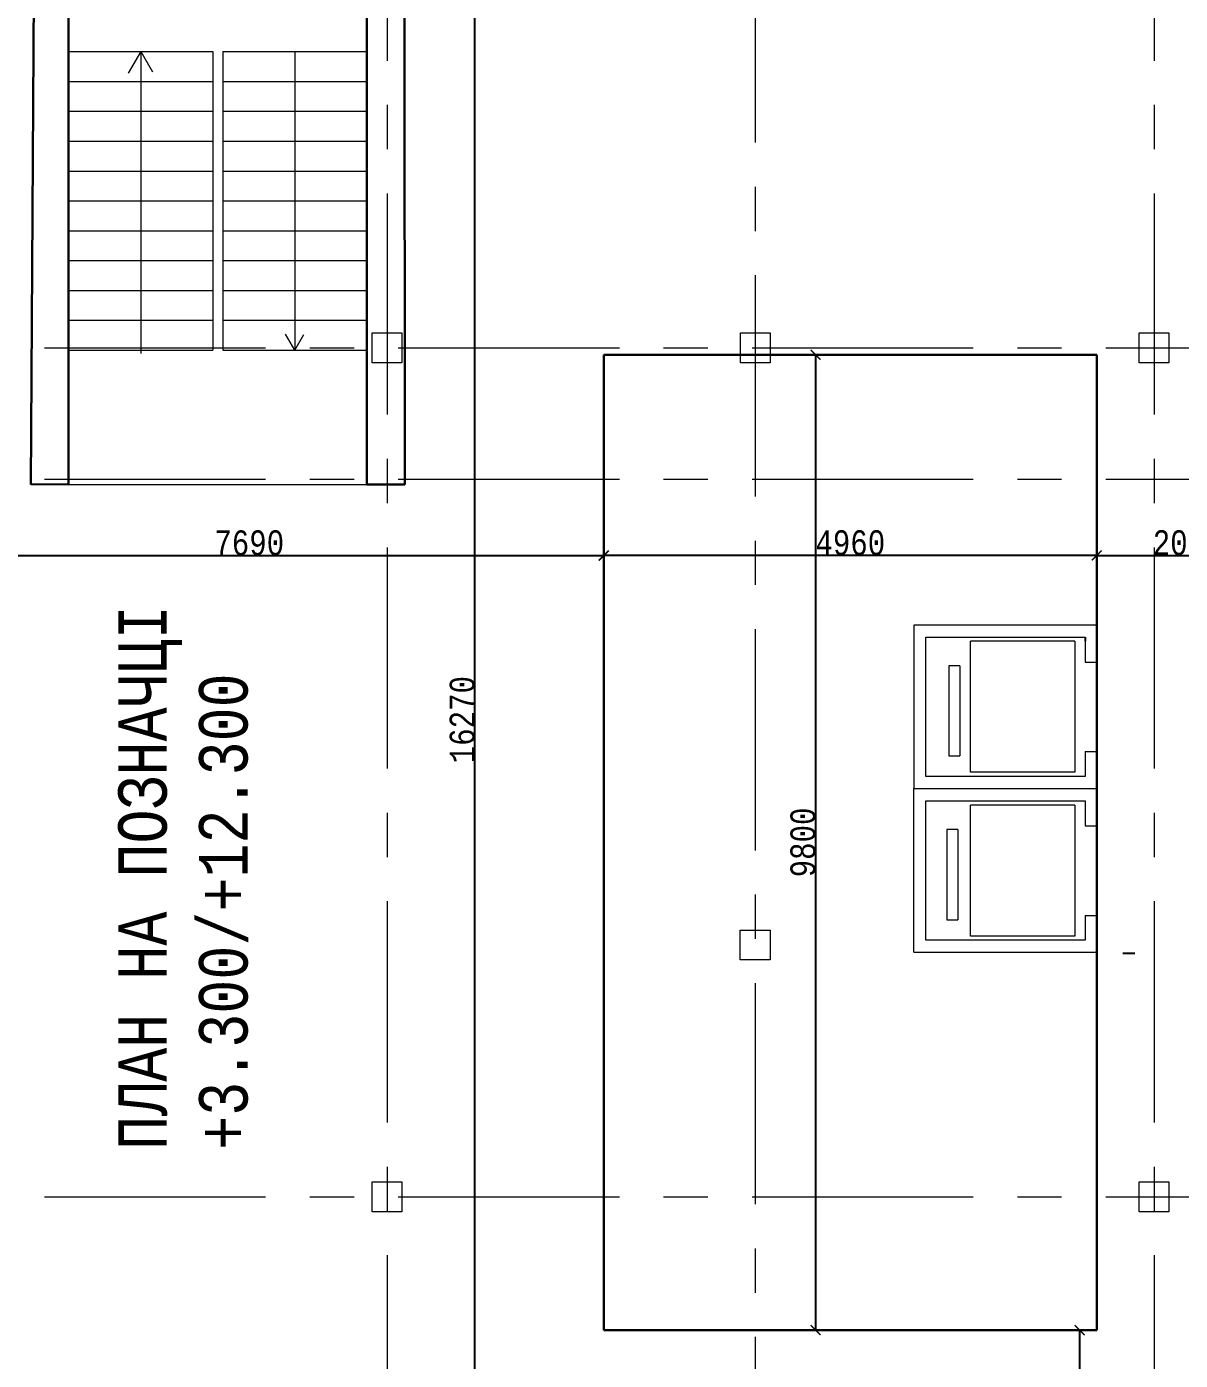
# Model space of a CAD drawing. Header units: millimetres. Extents: x -689206 to 4969298, y -1019800 to 703299.
# Drawn here: x -405815 to -394218, y -438827 to -425426 of the extents above; entities that cross this region are included whole.
import ezdxf

# ---------------------------------------------------------------- set-up
doc = ezdxf.new("R2010")
doc.units = ezdxf.units.MM
doc.linetypes.add('осеваяX2', pattern=[101.6, 63.5, -12.7, 12.7, -12.7])
for name, color, linetype, lineweight in [('Відомість заповнення дверних та віконних прорізів', 7, 'Continuous', 5), ('РАЗМЕРЫ', 7, 'Continuous', 9), ('стены', 7, 'Continuous', 20)]:
    doc.layers.add(name, color=color, linetype=linetype, lineweight=lineweight)
doc.styles.add('Аннотативный', font='isocteur.ttf', dxfattribs={"width": 0.7, "height": 250})
doc.dimstyles.new('Аннотативный', dxfattribs={"dimscale": 0, "dimtxt": 250, "dimasz": 100, "dimexe": 1.25, "dimexo": 0.625, "dimtad": 1, "dimdec": 0, "dimtxsty": 'Аннотативный', "dimblk": 'ARCHTICK', "dimcen": 2.5, "dimadec": 0, "dimazin": 0, "dimtfac": 1, "dimtdec": 0, "dimtmove": 0, "dimatfit": 3, "dimfxl": 1, "dimarcsym": 0})

# ---------------------------------------------------------------- blocks, each defined once
blk = doc.blocks.new('_ArchTick')
at = {"color": 0, "linetype": 'ByBlock', "const_width": 0.15}
blk.add_lwpolyline([(-0.5, -0.5), (0.5, 0.5)], dxfattribs=at)
blk = doc.blocks.new('*D3995')
at = {"layer": 'Defpoints', "color": 0, "linetype": 'ByBlock', "lineweight": 30, "transparency": 16777216}
for p in [(-400014, -428723), (-395058, -428723), (-400014, -430739)]:
    blk.add_point(p, dxfattribs=at)
at = {"layer": 'РАЗМЕРЫ', "color": 0, "linetype": 'ByBlock', "lineweight": -2, "transparency": 16777216}
for p, q in [((-400014, -428724), (-400014, -430740)), ((-395058, -428724), (-395058, -430740)), ((-395058, -430739), (-400014, -430739))]:
    blk.add_line(p, q, dxfattribs=at)
at = {"layer": 'РАЗМЕРЫ', "color": 0, "linetype": 'ByBlock', "lineweight": -2, "transparency": 16777216, "xscale": 100, "yscale": 100, "zscale": 100, "rotation": 180}
blk.add_blockref('_ArchTick', (-400014, -430739), dxfattribs=at)
at = {"layer": 'РАЗМЕРЫ', "color": 0, "linetype": 'ByBlock', "lineweight": -2, "transparency": 16777216, "xscale": 100, "yscale": 100, "zscale": 100}
blk.add_blockref('_ArchTick', (-395058, -430739), dxfattribs=at)
at = {"layer": 'РАЗМЕРЫ', "color": 0, "linetype": 'ByBlock', "lineweight": 5, "transparency": 16777216, "insert": (-397536, -430613), "char_height": 250, "attachment_point": 5, "style": 'Аннотативный'}
blk.add_mtext('4960', dxfattribs=at)
blk = doc.blocks.new('*D3996')
at = {"layer": 'Defpoints', "color": 0, "linetype": 'ByBlock', "lineweight": 30, "transparency": 16777216}
for p in [(-400014, -428723), (-400014, -438523), (-397885, -438523)]:
    blk.add_point(p, dxfattribs=at)
at = {"layer": 'РАЗМЕРЫ', "color": 0, "linetype": 'ByBlock', "lineweight": -2, "transparency": 16777216}
for p, q in [((-400013, -428723), (-397884, -428723)), ((-397885, -428723), (-397885, -438523)), ((-400013, -438523), (-397884, -438523))]:
    blk.add_line(p, q, dxfattribs=at)
at = {"layer": 'РАЗМЕРЫ', "color": 0, "linetype": 'ByBlock', "lineweight": -2, "transparency": 16777216, "xscale": 100, "yscale": 100, "zscale": 100}
for p, rotation in [((-397885, -428723), 90), ((-397885, -438523), 270)]:
    blk.add_blockref('_ArchTick', p, dxfattribs=dict(at, rotation=rotation))
at = {"layer": 'РАЗМЕРЫ', "color": 0, "linetype": 'ByBlock', "lineweight": 5, "transparency": 16777216, "insert": (-398011, -433623), "char_height": 250, "attachment_point": 5, "rotation": 90, "style": 'Аннотативный'}
blk.add_mtext('9800', dxfattribs=at)
blk = doc.blocks.new('*D3997')
at = {"layer": 'Defpoints', "color": 0, "linetype": 'ByBlock', "lineweight": 30, "transparency": 16777216}
for p in [(-400014, -430740), (-407143, -431444), (-400014, -431444)]:
    blk.add_point(p, dxfattribs=at)
at = {"layer": 'РАЗМЕРЫ', "color": 0, "linetype": 'ByBlock', "lineweight": -2, "transparency": 16777216}
for p, q in [((-407143, -431443), (-407143, -430739)), ((-407143, -430740), (-400014, -430740)), ((-400014, -431443), (-400014, -430739))]:
    blk.add_line(p, q, dxfattribs=at)
at = {"layer": 'РАЗМЕРЫ', "color": 0, "linetype": 'ByBlock', "lineweight": -2, "transparency": 16777216, "xscale": 100, "yscale": 100, "zscale": 100, "rotation": 180}
blk.add_blockref('_ArchTick', (-407143, -430740), dxfattribs=at)
at = {"layer": 'РАЗМЕРЫ', "color": 0, "linetype": 'ByBlock', "lineweight": -2, "transparency": 16777216, "xscale": 100, "yscale": 100, "zscale": 100}
blk.add_blockref('_ArchTick', (-400014, -430740), dxfattribs=at)
at = {"layer": 'РАЗМЕРЫ', "color": 0, "linetype": 'ByBlock', "lineweight": 20, "transparency": 16777216, "insert": (-403578, -430614), "char_height": 250, "attachment_point": 5, "style": 'Аннотативный'}
blk.add_mtext('7690', dxfattribs=at)
blk = doc.blocks.new('*D3998')
at = {"layer": 'Defpoints', "color": 0, "linetype": 'ByBlock', "lineweight": 30, "transparency": 16777216}
for p in [(-395230, -438523), (-395230, -438523), (-395230, -440523)]:
    blk.add_point(p, dxfattribs=at)
at = {"layer": 'РАЗМЕРЫ', "color": 0, "linetype": 'ByBlock', "lineweight": -2, "transparency": 16777216}
for p, q in [((-395231, -438523), (-395232, -438523)), ((-395230, -440523), (-395230, -438523)), ((-395231, -440523), (-395232, -440523))]:
    blk.add_line(p, q, dxfattribs=at)
at = {"layer": 'РАЗМЕРЫ', "color": 0, "linetype": 'ByBlock', "lineweight": -2, "transparency": 16777216, "xscale": 100, "yscale": 100, "zscale": 100}
for p, rotation in [((-395230, -438523), 90), ((-395230, -440523), 270)]:
    blk.add_blockref('_ArchTick', p, dxfattribs=dict(at, rotation=rotation))
at = {"layer": 'РАЗМЕРЫ', "color": 0, "linetype": 'ByBlock', "lineweight": 5, "transparency": 16777216, "insert": (-395356, -439523), "char_height": 250, "attachment_point": 5, "rotation": 90, "style": 'Аннотативный'}
blk.add_mtext('2000', dxfattribs=at)
blk = doc.blocks.new('*D3999')
at = {"layer": 'Defpoints', "color": 0, "linetype": 'ByBlock', "lineweight": 30, "transparency": 16777216}
for p in [(-401310, -424254), (-401310, -424254), (-401310, -440523)]:
    blk.add_point(p, dxfattribs=at)
at = {"layer": 'РАЗМЕРЫ', "color": 0, "linetype": 'ByBlock', "lineweight": -2, "transparency": 16777216}
for p, q in [((-401311, -424254), (-401312, -424254)), ((-401310, -440523), (-401310, -424254)), ((-401310, -440523), (-401309, -440523))]:
    blk.add_line(p, q, dxfattribs=at)
at = {"layer": 'РАЗМЕРЫ', "color": 0, "linetype": 'ByBlock', "lineweight": -2, "transparency": 16777216, "xscale": 100, "yscale": 100, "zscale": 100}
for p, rotation in [((-401310, -424254), 90), ((-401310, -440523), 270)]:
    blk.add_blockref('_ArchTick', p, dxfattribs=dict(at, rotation=rotation))
at = {"layer": 'РАЗМЕРЫ', "color": 0, "linetype": 'ByBlock', "lineweight": 20, "transparency": 16777216, "insert": (-401436, -432389), "char_height": 250, "attachment_point": 5, "rotation": 90, "style": 'Аннотативный'}
blk.add_mtext('16270', dxfattribs=at)
blk = doc.blocks.new('*D4000')
at = {"layer": 'Defpoints', "color": 0, "linetype": 'ByBlock', "lineweight": 30, "transparency": 16777216}
for p in [(-393232, -430057), (-395058, -430739), (-393232, -430739)]:
    blk.add_point(p, dxfattribs=at)
at = {"layer": 'РАЗМЕРЫ', "color": 0, "linetype": 'ByBlock', "lineweight": -2, "transparency": 16777216}
for p, q in [((-393232, -430058), (-393232, -430740)), ((-395058, -430738), (-395058, -430737)), ((-395058, -430739), (-393232, -430739))]:
    blk.add_line(p, q, dxfattribs=at)
at = {"layer": 'РАЗМЕРЫ', "color": 0, "linetype": 'ByBlock', "lineweight": -2, "transparency": 16777216, "xscale": 100, "yscale": 100, "zscale": 100, "rotation": 180}
blk.add_blockref('_ArchTick', (-395058, -430739), dxfattribs=at)
at = {"layer": 'РАЗМЕРЫ', "color": 0, "linetype": 'ByBlock', "lineweight": -2, "transparency": 16777216, "xscale": 100, "yscale": 100, "zscale": 100}
blk.add_blockref('_ArchTick', (-393232, -430739), dxfattribs=at)
at = {"layer": 'РАЗМЕРЫ', "color": 0, "linetype": 'ByBlock', "lineweight": 5, "transparency": 16777216, "insert": (-394145, -430613), "char_height": 250, "attachment_point": 5, "style": 'Аннотативный'}
blk.add_mtext('2000', dxfattribs=at)

msp = doc.modelspace()

# ---------------------------------------------------------------- linework, layer by layer
at = {"layer": 'РАЗМЕРЫ', "linetype": 'осеваяX2', "lineweight": 5, "ltscale": 35}
for p, q in [((-402192.4, -398653.9), (-402192.4, -465706.6)), ((-394482.4, -398653.9), (-394482.4, -465706.6)), ((-419859.4, -429973.9), (-370018.1, -429973.9)), ((-419859.4, -437183.9), (-370018.1, -437183.9))]:
    msp.add_line(p, q, dxfattribs=at)
at = {"layer": 'РАЗМЕРЫ', "linetype": 'ByBlock', "lineweight": 30}
for p, q in [((-405394.3, -424254.1), (-405394.3, -430026.7)), ((-402394.3, -430026.7), (-402394.4, -424254.1)), ((-402016.7, -424254.1), (-402014.3, -430026.7)), ((-405774.3, -430026.7), (-405737.6, -424321.5)), ((-400013.9, -428723), (-400013.9, -438523.1)), ((-395058.3, -428723), (-400013.9, -428723)), ((-395058.3, -430398.2), (-395058.3, -428723)), ((-395058.3, -429112), (-395058.3, -429139)), ((-405394.3, -430026.7), (-405774.3, -430024.2)), ((-402014.3, -430026.7), (-402394.3, -430026.7)), ((-395058.3, -438523.1), (-395058.3, -430398.2)), ((-395058.3, -438523.1), (-400013.9, -438523.1))]:
    msp.add_line(p, q, dxfattribs=at)
at = {"layer": 'РАЗМЕРЫ', "linetype": 'ByBlock', "lineweight": 13}
for p, q in [((-405394.3, -425676.7), (-403944.3, -425676.7)), ((-404669.3, -425676.7), (-404795, -425894.4)), ((-404669.3, -425676.7), (-404669.3, -428711.3)), ((-404669.3, -425676.7), (-404551.1, -425881.5)), ((-403944.3, -425676.7), (-403944.3, -428676.7)), ((-403844.3, -425676.7), (-402394.3, -425676.7)), ((-403844.3, -425676.7), (-403844.3, -428676.7)), ((-403119.3, -425676.7), (-403119.3, -428676.7)), ((-405394.3, -425976.7), (-403944.3, -425976.7)), ((-403844.3, -425976.7), (-402394.3, -425976.7)), ((-405394.3, -426276.7), (-403944.3, -426276.7)), ((-403844.3, -426276.7), (-402394.3, -426276.7)), ((-405394.3, -426576.7), (-403944.3, -426576.7)), ((-403844.3, -426576.7), (-402394.3, -426576.7)), ((-405394.3, -426876.7), (-403944.3, -426876.7)), ((-403844.3, -426876.7), (-402394.3, -426876.7)), ((-405394.3, -427176.7), (-403944.3, -427176.7)), ((-403844.3, -427176.7), (-402394.3, -427176.7)), ((-405394.3, -427476.7), (-403944.3, -427476.7)), ((-403844.3, -427476.7), (-402394.3, -427476.7)), ((-405394.3, -427776.7), (-403944.3, -427776.7)), ((-403844.3, -427776.7), (-402394.3, -427776.7)), ((-405394.3, -428076.7), (-403944.3, -428076.7)), ((-403844.3, -428076.7), (-402394.3, -428076.7)), ((-405394.3, -428376.7), (-403944.3, -428376.7)), ((-403844.3, -428376.7), (-402394.3, -428376.7)), ((-405394.3, -428676.7), (-403944.3, -428676.7)), ((-403844.3, -428676.7), (-402394.3, -428676.7)), ((-396776.5, -431440.2), (-396896.5, -431440.2)), ((-396896.5, -431440.2), (-396896.5, -433080.2)), ((-395056.5, -431440.2), (-396776.5, -431440.2)), ((-396896.5, -433080.2), (-395056.5, -433080.2)), ((-396896.5, -434725.8), (-396896.5, -433080.2)), ((-396896.5, -434725.8), (-395056.5, -434725.8))]:
    msp.add_line(p, q, dxfattribs=at)
at = {"layer": 'РАЗМЕРЫ', "linetype": 'ByBlock', "lineweight": 20}
for p, q in [((-403119.3, -428676.7), (-403212.5, -428515.4)), ((-403119.3, -428676.7), (-403028.7, -428519.8)), ((-405394.3, -430026.7), (-402394.3, -430026.7))]:
    msp.add_line(p, q, dxfattribs=at)
at = {"layer": 'РАЗМЕРЫ', "lineweight": 13, "ltscale": 150}
for p, q in [((-396436.5, -431848.2), (-396546.5, -431848.2)), ((-396456, -433493.8), (-396566, -433493.8))]:
    msp.add_line(p, q, dxfattribs=at)
at = {"layer": 'стены', "linetype": 'осеваяX2', "lineweight": 5, "ltscale": 35}
for p, q in [((-398490.4, -465706.6), (-398490.4, -398653.9)), ((-419859.4, -428653.9), (-370018.1, -428653.9))]:
    msp.add_line(p, q, dxfattribs=at)
at = {"layer": 'стены', "color": 18, "lineweight": 25, "true_color": 0x000000}
for p, q in [((-395056.5, -431440.2), (-395056.5, -431810.2)), ((-395176.5, -431560.2), (-395176.5, -431602.2)), ((-395056.5, -432710.2), (-395056.5, -433080.2)), ((-395056.5, -433085.8), (-395056.5, -433455.8)), ((-395056.5, -434744.8), (-395056.5, -435114.8)), ((-394796.6, -434736.7), (-394676.6, -434736.7))]:
    msp.add_line(p, q, dxfattribs=at)
at = {"layer": 'стены', "color": 18, "lineweight": 13, "true_color": 0x000000}
for p, q in [((-396776.5, -432960.2), (-396776.5, -431560.2)), ((-396776.5, -431560.2), (-395176.5, -431560.2)), ((-395279.5, -431602.2), (-396326.5, -431602.2)), ((-396326.5, -432918.2), (-396326.5, -431602.2)), ((-395279.5, -431602.2), (-395279.5, -432918.2)), ((-395176.5, -431560.2), (-395176.5, -431810.2)), ((-396546.5, -431848.2), (-396546.5, -432754.2)), ((-396436.5, -431848.2), (-396436.5, -432050.7)), ((-396436.5, -431848.2), (-396436.5, -432754.2)), ((-395176.5, -431810.2), (-395056.5, -431810.2)), ((-396546.5, -432754.2), (-396436.5, -432754.2)), ((-395176.5, -432710.2), (-395176.5, -432960.2)), ((-395176.5, -432710.2), (-395056.5, -432710.2)), ((-395176.5, -432960.2), (-396776.5, -432960.2)), ((-395279.5, -432918.2), (-396326.5, -432918.2)), ((-396776.5, -434605.8), (-396776.5, -433205.8)), ((-396776.5, -433205.8), (-395176.5, -433205.8)), ((-395176.5, -433205.8), (-395176.5, -433455.8)), ((-395176.5, -433205.8), (-395176.5, -433247.8)), ((-395279.5, -433247.8), (-396326.5, -433247.8)), ((-396326.5, -434563.8), (-396326.5, -433247.8)), ((-395279.5, -433247.8), (-395279.5, -434563.8)), ((-396566, -433493.8), (-396566, -434399.8)), ((-396456, -433493.8), (-396456, -433696.3)), ((-396456, -433493.8), (-396456, -434399.8)), ((-395176.5, -433455.8), (-395056.5, -433455.8)), ((-396566, -434399.8), (-396456, -434399.8)), ((-395176.5, -434355.8), (-395176.5, -434605.8)), ((-395176.5, -434355.8), (-395056.5, -434355.8)), ((-395279.5, -434563.8), (-396326.5, -434563.8)), ((-395176.5, -434605.8), (-396776.5, -434605.8))]:
    msp.add_line(p, q, dxfattribs=at)
at = {"layer": 'стены'}
for points in [[(-402342.4, -428803.9), (-402342.4, -428503.9), (-402042.4, -428503.9), (-402042.4, -428803.9)], [(-398640.4, -428803.9), (-398640.4, -428503.9), (-398340.4, -428503.9), (-398340.4, -428803.9)], [(-398642.4, -434803.9), (-398642.4, -434503.9), (-398342.4, -434503.9), (-398342.4, -434803.9)], [(-402342.4, -437333.9), (-402342.4, -437033.9), (-402042.4, -437033.9), (-402042.4, -437333.9)]]:
    msp.add_lwpolyline(points, close=True, dxfattribs=at)
at = {"layer": 'стены', "lineweight": 20}
for points in [[(-394632.4, -428803.9), (-394632.4, -428503.9), (-394332.4, -428503.9), (-394332.4, -428803.9)], [(-394632.4, -437333.9), (-394632.4, -437033.9), (-394332.4, -437033.9), (-394332.4, -437333.9)]]:
    msp.add_lwpolyline(points, close=True, dxfattribs=at)

# ---------------------------------------------------------------- texts
at = {"layer": 'Відомість заповнення дверних та віконних прорізів', "ltscale": 50, "insert": (-404894.6, -436711.8), "char_height": 487.546, "width": 12034.477, "attachment_point": 1, "rotation": 90, "style": 'Аннотативный'}
msp.add_mtext('ПЛАН НА ПОЗНАЧЦІ \\P+3.300/+12.300', dxfattribs=at)

# ---------------------------------------------------------------- dimensions: what is measured, and where the dimension line sits
at = {"layer": 'РАЗМЕРЫ', "linetype": 'ByBlock', "lineweight": 20}
for base, p1, p2, angle, text, picture, middle in [((-401310.4, -424254.1), (-401310.4, -440523), (-401310.4, -424254.1), 90, '16270', '*D3999', (-401436, -432388.6)), ((-400013.9, -430739.9), (-407143, -431444.1), (-400013.9, -431444.1), 180, '7690', '*D3997', (-403578.4, -430614.2))]:
    dim = msp.add_linear_dim(base=base, p1=p1, p2=p2, angle=angle, text=text, dimstyle='Аннотативный', dxfattribs=at)
    dim.commit()
    dim.dimension.update_dxf_attribs({"geometry": picture, "text_midpoint": middle})
at = {"layer": 'РАЗМЕРЫ', "linetype": 'ByBlock', "lineweight": 5}
for base, p1, p2, picture, middle in [((-397885.2, -438523.1), (-400013.9, -428723), (-400013.9, -438523.1), '*D3996', (-398010.9, -433623.1)), ((-395230.4, -438523.1), (-395230.4, -440523), (-395230.4, -438523.1), '*D3998', (-395356, -439523.1))]:
    dim = msp.add_linear_dim(base=base, p1=p1, p2=p2, angle=90, dimstyle='Аннотативный', dxfattribs=at)
    dim.commit()
    dim.dimension.update_dxf_attribs({"geometry": picture, "text_midpoint": middle})
for base, p1, p2, text, picture, middle in [((-400013.9, -430738.6), (-395058.3, -428723), (-400013.9, -428723), '4960', '*D3995', (-397536.1, -430613)), ((-393232.4, -430738.6), (-395058.3, -430738.6), (-393232.4, -430057.4), '2000', '*D4000', (-394145.3, -430613))]:
    dim = msp.add_linear_dim(base=base, p1=p1, p2=p2, angle=180, text=text, dimstyle='Аннотативный', dxfattribs=at)
    dim.commit()
    dim.dimension.update_dxf_attribs({"geometry": picture, "text_midpoint": middle})

doc.saveas('drawing.dxf')
